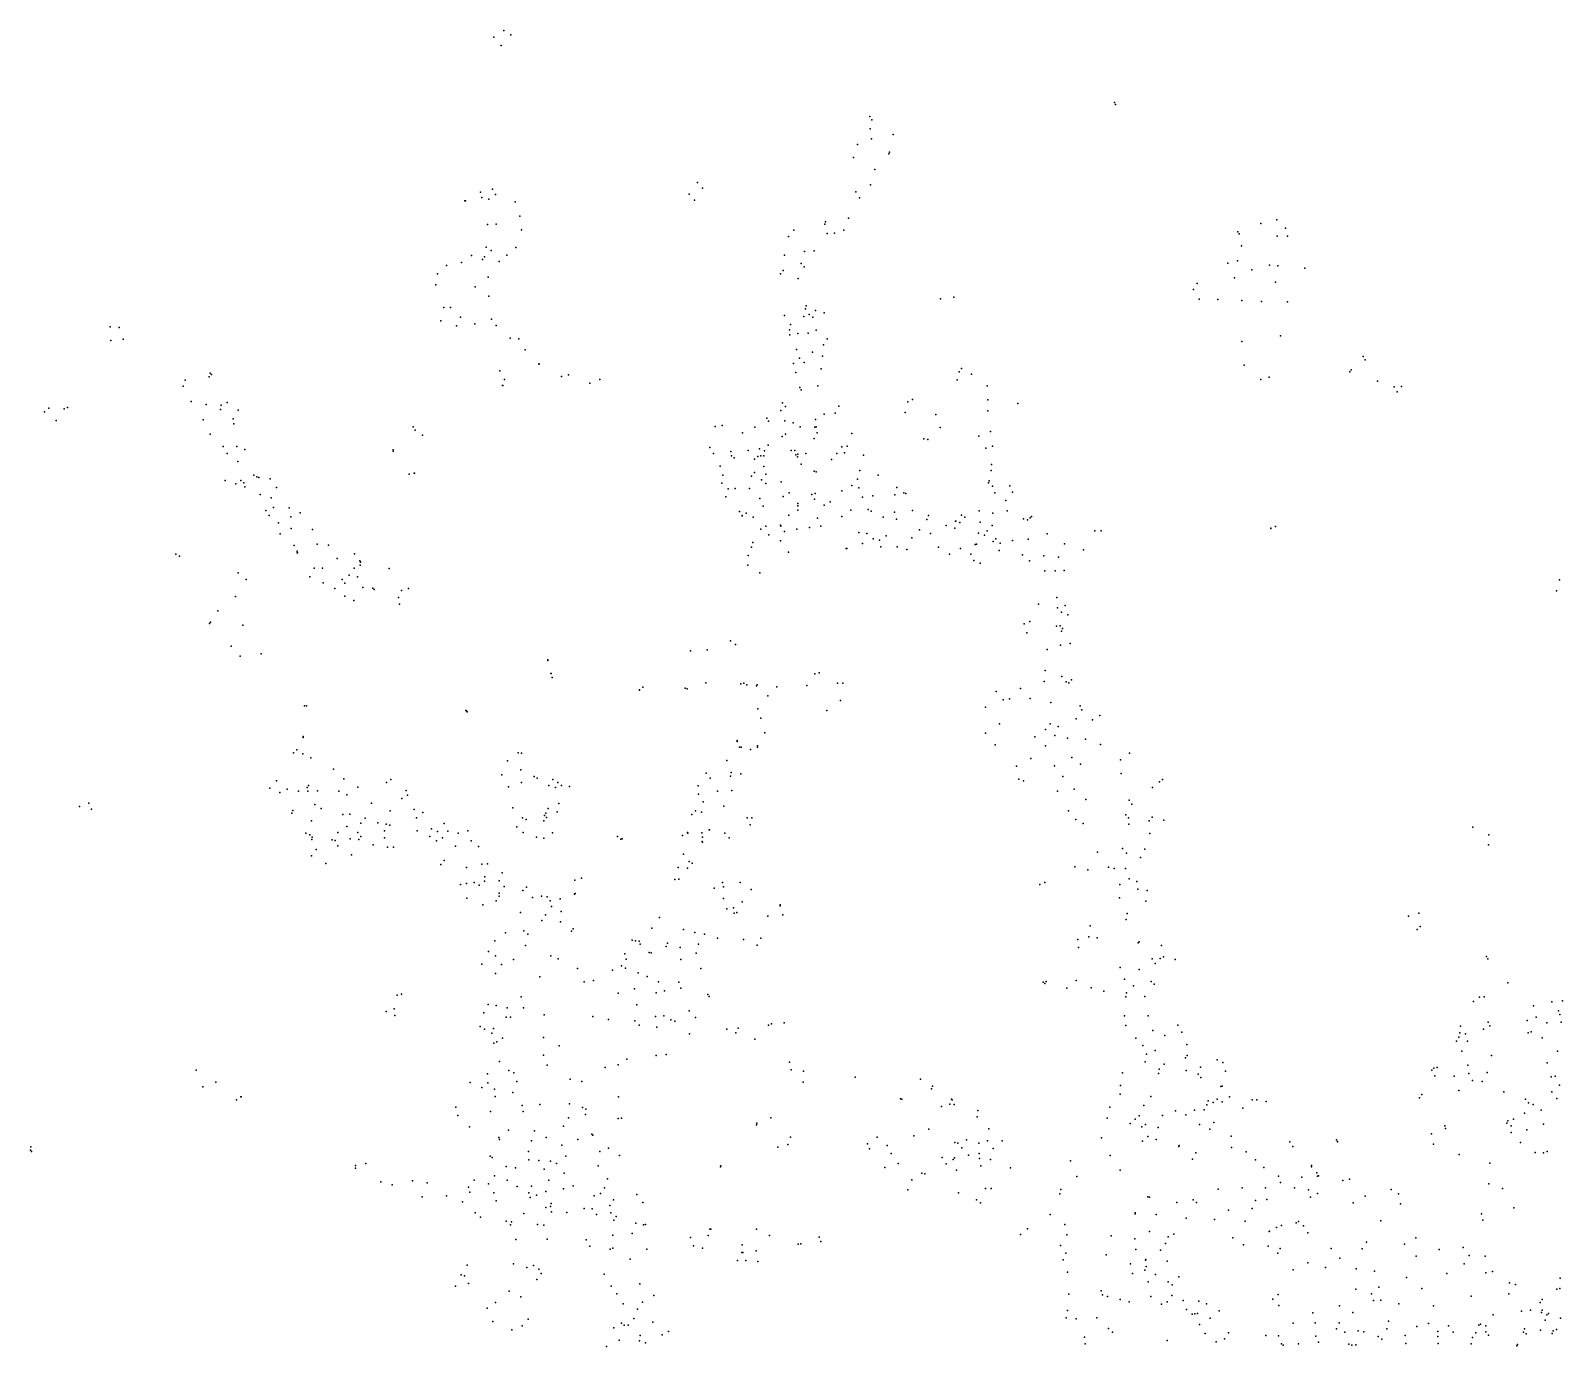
# Model space of a CAD drawing. Header units: millimetres. Extents: x -60275265 to 22802890, y -38578442 to 24337084.
# Drawn here: x 7301622 to 12419622, y -8991304 to -4596304 of the extents above; entities that cross this region are included whole.
import ezdxf

# ---------------------------------------------------------------- set-up
doc = ezdxf.new("R2010")
doc.units = ezdxf.units.MM
doc.header["$MEASUREMENT"] = 0
doc.layers.add('particles', color=7, linetype='Continuous', true_color=0x000000)

msp = doc.modelspace()

# ---------------------------------------------------------------- linework, layer by layer
at = {"layer": 'particles', "color": 93, "true_color": 0x67d435}
for p in [(8882622, -4596304), (8849622, -4618304), (8873622, -4646304), (8906622, -4610304), (10923622, -4836304), (10926622, -4843304), (10105622, -4883304), (10112622, -4894304), (10106622, -4924304), (10111622, -4957304), (10183622, -4943304), (10064622, -4976304), (10169622, -5008304), (10171622, -5002304), (10050622, -5020304), (10122622, -5060304), (9529622, -5103304), (10107622, -5111304), (8752622, -5165304), (8754622, -5164304), (8804622, -5135304), (8809622, -5153304), (8832622, -5159304), (8844622, -5126304), (8854622, -5143304), (8920622, -5168304), (9501622, -5142304), (9519622, -5162304), (9546622, -5122304), (10058622, -5134304), (10071622, -5155304), (8936622, -5216304), (8827622, -5244304), (8856622, -5242304), (8941622, -5261304), (9851622, -5263304), (9955622, -5242304), (9957622, -5235304), (10018622, -5262304), (10034622, -5222304), (11335622, -5268304), (11412622, -5240304), (11465622, -5228304), (11494622, -5256304), (8823622, -5319304), (8922622, -5320304), (9833622, -5284304), (9962622, -5274304), (9987622, -5273304), (11339622, -5275304), (11347622, -5315304), (11466622, -5283304), (11501622, -5282304), (8741622, -5370304), (8774622, -5347304), (8811622, -5360304), (8818622, -5352304), (8840622, -5330304), (8866622, -5367304), (8892622, -5346304), (9820622, -5346304), (9887622, -5334304), (9919622, -5332304), (11301622, -5373304), (11333622, -5365304), (8660622, -5408304), (8691622, -5381304), (8830622, -5420304), (9806622, -5408304), (9815622, -5397304), (9866622, -5424304), (9876622, -5374304), (9886622, -5385304), (11323622, -5422304), (11381622, -5395304), (11441622, -5379304), (11468622, -5382304), (11559622, -5389304), (8655622, -5445304), (8786622, -5452304), (11186622, -5461304), (11199622, -5441304), (11461622, -5436304), (8682622, -5521304), (8704622, -5521304), (8832622, -5483304), (9890622, -5525304), (9892622, -5515304), (10341622, -5492304), (10386622, -5486304), (11205622, -5493304), (11268622, -5494304), (11348622, -5497304), (11414622, -5501304), (11501622, -5502304), (8672622, -5565304), (8737622, -5553304), (8785622, -5575304), (8841622, -5560304), (9820622, -5547304), (9840622, -5578304), (9885622, -5551304), (9902622, -5544304), (9915622, -5553304), (9923622, -5531304), (9952622, -5539304), (7567622, -5585304), (7597622, -5588304), (7610622, -5627304), (8724622, -5582304), (8856622, -5581304), (8903622, -5623304), (8932622, -5626304), (9837622, -5595304), (9838622, -5612304), (9864622, -5608304), (9899622, -5606304), (9926622, -5597304), (9962622, -5625304), (11477622, -5616304), (7569622, -5631304), (8953622, -5662304), (9860622, -5661304), (9913622, -5670304), (9950622, -5646304), (11348622, -5634304), (8999622, -5709304), (9000622, -5710304), (9850622, -5708304), (9870622, -5690304), (9886622, -5705304), (9942622, -5726304), (9947622, -5683304), (10411622, -5725304), (11356622, -5713304), (11713622, -5729304), (11753622, -5685304), (11760622, -5696304), (7817622, -5764304), (7897622, -5752304), (7901622, -5740304), (7905622, -5745304), (8869622, -5732304), (8878622, -5781304), (8879622, -5781304), (8884622, -5761304), (8884622, -5761304), (9075622, -5751304), (9098622, -5746304), (9170622, -5774304), (9203622, -5761304), (9858622, -5738304), (9931622, -5782304), (10397622, -5762304), (10403622, -5736304), (10445622, -5743304), (10497622, -5782304), (11412622, -5761304), (11439622, -5753304), (11709622, -5736304), (11801622, -5767304), (7811622, -5784304), (9871622, -5788304), (9876622, -5796304), (10248622, -5828304), (10499622, -5829304), (11857622, -5786304), (11867622, -5802304), (11881622, -5785304), (7347622, -5869304), (7362622, -5857304), (7413622, -5859304), (7424622, -5855304), (7837622, -5835304), (7887622, -5845304), (7935622, -5862304), (7938622, -5847304), (7958622, -5838304), (7994622, -5864304), (9808622, -5865304), (9813622, -5839304), (9823622, -5852304), (9953622, -5877304), (9989622, -5874304), (10002622, -5850304), (10223622, -5871304), (10232622, -5836304), (10326622, -5878304), (10499622, -5866304), (10600622, -5841304), (7386622, -5898304), (7878622, -5896304), (7978622, -5893304), (7980622, -5909304), (8579622, -5919304), (8586622, -5931304), (9588622, -5918304), (9612622, -5915304), (9721622, -5920304), (9761622, -5891304), (9766622, -5900304), (9821622, -5899304), (9849622, -5906304), (9872622, -5919304), (9921622, -5920304), (9923622, -5895304), (9926622, -5919304), (10340622, -5922304), (10508622, -5935304), (7901622, -5944304), (7944622, -5985304), (7990622, -5985304), (8610622, -5947304), (9680622, -5940304), (9765622, -5981304), (9812622, -5952304), (9823622, -5944304), (9919622, -5958304), (9929622, -5940304), (10011622, -5986304), (10029622, -5984304), (10045622, -5942304), (10285622, -5959304), (10299622, -5962304), (10469622, -5951304), (10515622, -5984304), (7958622, -6009304), (7993622, -6035304), (8017622, -5995304), (8512622, -5996304), (8512622, -6001304), (9570622, -5988304), (9583622, -6009304), (9641622, -6002304), (9643622, -6016304), (9652622, -6023304), (9698622, -5999304), (9720622, -6027304), (9731622, -6018304), (9736622, -5993304), (9741622, -6016304), (9751622, -6016304), (9753622, -6000304), (9842622, -5998304), (9854622, -5999304), (9858622, -6013304), (9863622, -6020304), (9865622, -6011304), (9891622, -6008304), (9977622, -6028304), (9995622, -6008304), (10020622, -6006304), (10084622, -6014304), (10493622, -5991304), (8047622, -6081304), (8057622, -6086304), (8063622, -6089304), (8566622, -6078304), (8583622, -6074304), (8584622, -6074304), (9605622, -6051304), (9614622, -6081304), (9710622, -6084304), (9720622, -6072304), (9751622, -6052304), (9757622, -6077304), (9876622, -6044304), (9919622, -6068304), (9926622, -6070304), (10072622, -6065304), (10133622, -6081304), (10511622, -6065304), (10512622, -6045304), (7951622, -6099304), (7987622, -6110304), (8003622, -6099304), (8013622, -6106304), (8017622, -6120304), (8101622, -6093304), (8122622, -6122304), (9610622, -6108304), (9632622, -6126304), (9655622, -6125304), (9703622, -6125304), (9743622, -6096304), (9757622, -6109304), (9809622, -6103304), (9836622, -6140304), (10011622, -6133304), (10045622, -6115304), (10064622, -6094304), (10068622, -6123304), (10195622, -6122304), (10219622, -6140304), (10502622, -6107304), (10504622, -6100304), (10515622, -6118304), (10523622, -6140304), (10573622, -6117304), (10582622, -6138304), (8068622, -6146304), (8105622, -6157304), (8112622, -6189304), (8165622, -6190304), (9624622, -6153304), (9738622, -6159304), (9749622, -6184304), (9815622, -6152304), (9864622, -6183304), (9865622, -6175304), (9911622, -6145304), (9920622, -6161304), (9922622, -6142304), (9952622, -6181304), (9972622, -6170304), (10081622, -6154304), (10115622, -6150304), (10189622, -6147304), (10225622, -6142304), (10559622, -6165304), (8087622, -6199304), (8098622, -6216304), (8129622, -6240304), (8170622, -6220304), (8202622, -6207304), (9669622, -6202304), (9679622, -6216304), (9679622, -6217304), (9692622, -6208304), (9715622, -6221304), (9834622, -6215304), (9864622, -6198304), (9930622, -6224304), (10012622, -6219304), (10041622, -6198304), (10100622, -6196304), (10110622, -6201304), (10150622, -6221304), (10187622, -6205304), (10194622, -6228304), (10248622, -6199304), (10295622, -6229304), (10301622, -6216304), (10391622, -6234304), (10392622, -6235304), (10406622, -6239304), (10411622, -6214304), (10423622, -6221304), (10470622, -6200304), (10474622, -6238304), (10516622, -6208304), (10564622, -6200304), (10619622, -6227304), (10632622, -6230304), (10641622, -6223304), (10645622, -6219304), (8135622, -6277304), (8171622, -6259304), (8243622, -6262304), (9741622, -6261304), (9758622, -6251304), (9768622, -6280304), (9806622, -6248304), (9808622, -6251304), (9820622, -6269304), (9861622, -6261304), (9903622, -6256304), (9941622, -6251304), (10068622, -6272304), (10095622, -6276304), (10116622, -6293304), (10160622, -6284304), (10245622, -6290304), (10271622, -6264304), (10308622, -6276304), (10360622, -6249304), (10389622, -6258304), (10468622, -6275304), (10488622, -6281304), (10497622, -6267304), (10514622, -6249304), (10526622, -6293304), (10698622, -6277304), (10857622, -6267304), (10878622, -6267304), (11445622, -6258304), (11445622, -6259304), (11461622, -6252304), (7786622, -6345304), (8181622, -6316304), (8192622, -6335304), (8192622, -6340304), (8193622, -6340304), (8258622, -6311304), (8296622, -6315304), (8383622, -6344304), (9710622, -6321304), (9714622, -6306304), (9806622, -6300304), (9833622, -6338304), (10026622, -6326304), (10028622, -6326304), (10080622, -6309304), (10137622, -6298304), (10142622, -6320304), (10196622, -6320304), (10229622, -6329304), (10335622, -6321304), (10371622, -6345304), (10408622, -6326304), (10442622, -6345304), (10457622, -6313304), (10461622, -6311304), (10517622, -6302304), (10537622, -6333304), (10540622, -6308304), (10582622, -6299304), (10634622, -6295304), (10755622, -6310304), (10819622, -6330304), (7798622, -6351304), (7798622, -6351304), (8248622, -6391304), (8276622, -6392304), (8325622, -6359304), (8382622, -6392304), (8401622, -6367304), (8402622, -6382304), (8403622, -6371304), (8499622, -6393304), (9697622, -6381304), (9699622, -6349304), (10452622, -6366304), (10474622, -6375304), (10615622, -6347304), (10638622, -6367304), (10686622, -6350304), (10735622, -6355304), (7994622, -6407304), (7994622, -6407304), (8021622, -6429304), (8234622, -6421304), (8278622, -6440304), (8342622, -6429304), (8351622, -6442304), (8365622, -6415304), (8393622, -6420304), (9737622, -6407304), (10690622, -6401304), (10724622, -6400304), (10754622, -6399304), (10754622, -6399304), (12409622, -6431304), (7985622, -6486304), (8317622, -6459304), (8351622, -6485304), (8411622, -6456304), (8444622, -6458304), (8449622, -6463304), (8530622, -6490304), (8540622, -6466304), (8564622, -6459304), (10730622, -6490304), (12399622, -6467304), (12399622, -6467304), (7927622, -6534304), (8381622, -6500304), (8533622, -6512304), (10669622, -6512304), (10732622, -6524304), (10746622, -6539304), (10758622, -6516304), (10767622, -6547304), (7899622, -6576304), (7902622, -6572304), (8010622, -6582304), (10621622, -6577304), (10640622, -6570304), (10729622, -6585304), (10741622, -6584304), (10749622, -6593304), (7971622, -6652304), (9640622, -6634304), (9656622, -6647304), (10630622, -6607304), (10742622, -6649304), (10746622, -6602304), (10774622, -6643304), (8001622, -6686304), (8071622, -6678304), (9029622, -6698304), (9029622, -6700304), (9506622, -6668304), (9561622, -6664304), (10698622, -6663304), (9039622, -6743304), (9040622, -6743304), (9921622, -6745304), (9936622, -6741304), (10691622, -6733304), (10747622, -6753304), (9044622, -6757304), (9335622, -6798304), (9335622, -6799304), (9346622, -6789304), (9488622, -6792304), (9495622, -6795304), (9557622, -6775304), (9674622, -6778304), (9684622, -6776304), (9694622, -6781304), (9726622, -6785304), (9729622, -6781304), (9794622, -6788304), (9895622, -6783304), (9997622, -6776304), (10015622, -6776304), (10015622, -6776304), (10527622, -6804304), (10608622, -6794304), (10688622, -6770304), (10761622, -6771304), (10770622, -6775304), (10779622, -6765304), (8216622, -6851304), (8223622, -6851304), (9764622, -6818304), (10007622, -6834304), (10492622, -6856304), (10550622, -6831304), (10572622, -6828304), (10641622, -6827304), (10710622, -6840304), (10808622, -6851304), (8755622, -6867304), (8757622, -6868304), (8760622, -6871304), (9731622, -6861304), (9741622, -6893304), (9961622, -6867304), (10795622, -6895304), (10813622, -6865304), (10849622, -6898304), (10873622, -6884304), (8212622, -6954304), (8212622, -6954304), (8212622, -6957304), (9754622, -6942304), (10491622, -6943304), (10538622, -6911304), (10656622, -6955304), (10692622, -6930304), (10708622, -6911304), (10723622, -6951304), (10734622, -6920304), (10765622, -6959304), (8179622, -7008304), (8190622, -6998304), (8930622, -7008304), (8941622, -7009304), (9662622, -6967304), (9662622, -6970304), (9669622, -6990304), (9675622, -6989304), (9706622, -6997304), (9730622, -6985304), (9730622, -6989304), (10524622, -6982304), (10692622, -6985304), (10826622, -6963304), (10876622, -6981304), (10973622, -7010304), (8210622, -7012304), (8237622, -7025304), (8894622, -7035304), (9627622, -7034304), (10595622, -7053304), (10643622, -7027304), (10722622, -7052304), (10780622, -7024304), (10809622, -7046304), (10943622, -7032304), (8122622, -7102304), (8313622, -7063304), (8348622, -7095304), (8490622, -7108304), (8504622, -7097304), (8875622, -7082304), (8939622, -7065304), (8941622, -7107304), (8983622, -7087304), (8993622, -7093304), (9046622, -7097304), (9063622, -7108304), (9558622, -7076304), (9571622, -7093304), (9640622, -7086304), (9642622, -7074304), (9674622, -7079304), (10603622, -7096304), (10619622, -7102304), (10750622, -7087304), (10945622, -7077304), (11073622, -7105304), (11083622, -7098304), (8100622, -7126304), (8134622, -7141304), (8158622, -7130304), (8196622, -7136304), (8225622, -7124304), (8227622, -7137304), (8229622, -7117304), (8259622, -7135304), (8331622, -7136304), (8357622, -7149304), (8394622, -7123304), (8541622, -7161304), (8556622, -7134304), (8560622, -7150304), (8898622, -7122304), (9032622, -7117304), (9055622, -7124304), (9075622, -7118304), (9102622, -7121304), (9531622, -7119304), (9533622, -7146304), (9596622, -7136304), (9644622, -7134304), (10732622, -7137304), (10788622, -7130304), (10827622, -7164304), (11049622, -7124304), (7464622, -7188304), (7496622, -7176304), (7504622, -7197304), (8174622, -7210304), (8177622, -7201304), (8251622, -7181304), (8272622, -7194304), (8344622, -7214304), (8368622, -7213304), (8440622, -7176304), (8502622, -7202304), (8583622, -7198304), (8611622, -7208304), (8912622, -7192304), (9022622, -7210304), (9030622, -7194304), (9060622, -7206304), (9066622, -7178304), (9510622, -7214304), (9522622, -7202304), (9543622, -7207304), (9548622, -7172304), (9617622, -7186304), (10769622, -7202304), (10960622, -7216304), (10972622, -7167304), (10980622, -7180304), (8239622, -7235304), (8358622, -7255304), (8404622, -7243304), (8419622, -7227304), (8461622, -7242304), (8489622, -7247304), (8501622, -7250304), (8590622, -7225304), (8640622, -7262304), (8683622, -7245304), (8925622, -7256304), (8944622, -7225304), (8957622, -7231304), (9016622, -7236304), (9018622, -7218304), (9025622, -7224304), (9568622, -7266304), (9569622, -7266304), (9695622, -7225304), (9705622, -7249304), (9711622, -7225304), (10793622, -7231304), (10818622, -7244304), (10969622, -7225304), (10970622, -7247304), (11038622, -7235304), (11048622, -7223304), (11087622, -7233304), (12120622, -7257304), (8220622, -7277304), (8234622, -7282304), (8241622, -7298304), (8242622, -7290304), (8308622, -7299304), (8319622, -7301304), (8327622, -7274304), (8369622, -7296304), (8394622, -7275304), (8398622, -7298304), (8404622, -7288304), (8445622, -7316304), (8483622, -7269304), (8483622, -7292304), (8592622, -7269304), (8635622, -7288304), (8657622, -7302304), (8660622, -7271304), (8677622, -7292304), (8695622, -7270304), (8730622, -7277304), (8762622, -7269304), (8773622, -7302304), (8947622, -7274304), (8991622, -7290304), (9016622, -7294304), (9045622, -7276304), (9262622, -7288304), (9273622, -7297304), (9278622, -7296304), (9479622, -7285304), (9496622, -7275304), (9497622, -7277304), (9544622, -7276304), (9545622, -7305304), (9546622, -7290304), (9546622, -7307304), (9620622, -7277304), (9635622, -7292304), (11041622, -7278304), (12172622, -7316304), (12173622, -7282304), (8240622, -7353304), (8255622, -7331304), (8327622, -7319304), (8373622, -7349304), (8493622, -7324304), (8513622, -7324304), (8683622, -7368304), (8721622, -7320304), (8798622, -7321304), (9482622, -7347304), (10866622, -7340304), (10949622, -7328304), (10963622, -7343304), (11009622, -7358304), (11024622, -7330304), (8287622, -7378304), (8672622, -7381304), (8757622, -7391304), (8809622, -7380304), (8828622, -7379304), (8877622, -7409304), (9465622, -7391304), (9496622, -7394304), (9501622, -7371304), (9511622, -7377304), (10790622, -7389304), (10833622, -7399304), (10903622, -7390304), (10921622, -7395304), (10959622, -7395304), (8737622, -7448304), (8757622, -7445304), (8783622, -7442304), (8800622, -7451304), (8817622, -7437304), (8819622, -7423304), (8866622, -7436304), (8883622, -7455304), (8946622, -7468304), (8958622, -7457304), (9119622, -7434304), (9142622, -7427304), (9453622, -7432304), (9467622, -7430304), (9585622, -7461304), (9613622, -7441304), (9616622, -7456304), (9672622, -7442304), (9708622, -7465304), (10673622, -7448304), (10690622, -7441304), (10690622, -7441304), (10940622, -7448304), (10972622, -7429304), (10997622, -7438304), (11001622, -7464304), (11032622, -7468304), (8759622, -7494304), (8812622, -7516304), (8857622, -7503304), (8866622, -7487304), (8867622, -7477304), (8978622, -7492304), (9008622, -7487304), (9027622, -7489304), (9037622, -7503304), (9041622, -7522304), (9070622, -7496304), (9118622, -7481304), (9120622, -7478304), (9616622, -7495304), (9679622, -7506304), (9805622, -7516304), (9805622, -7519304), (10939622, -7493304), (11027622, -7504304), (8938622, -7542304), (9009622, -7568304), (9021622, -7549304), (9072622, -7573304), (9074622, -7538304), (9402622, -7558304), (9627622, -7530304), (9649622, -7526304), (9652622, -7544304), (9661622, -7542304), (9764622, -7554304), (9814622, -7550304), (10962622, -7565304), (10965622, -7545304), (11905622, -7554304), (11939622, -7544304), (8888622, -7610304), (8949622, -7603304), (8962622, -7614304), (9108622, -7604304), (9114622, -7596304), (9377622, -7594304), (9482622, -7598304), (9520622, -7609304), (9553622, -7614304), (10837622, -7623304), (10841622, -7586304), (11934622, -7598304), (11944622, -7588304), (8831622, -7672304), (8852622, -7636304), (8954622, -7652304), (9311622, -7634304), (9322622, -7636304), (9334622, -7638304), (9338622, -7648304), (9368622, -7675304), (9424622, -7655304), (9429622, -7644304), (9471622, -7659304), (9533622, -7648304), (9596622, -7628304), (9683622, -7632304), (9729622, -7651304), (9741622, -7627304), (10800622, -7632304), (10802622, -7659304), (10865622, -7626304), (11002622, -7643304), (11005622, -7640304), (11080622, -7652304), (8809622, -7714304), (8854622, -7686304), (8874622, -7715304), (8914622, -7699304), (9039622, -7687304), (9064622, -7696304), (9275622, -7720304), (9286622, -7680304), (9291622, -7698304), (9374622, -7677304), (9473622, -7699304), (9525622, -7678304), (10942622, -7726304), (11048622, -7696304), (11058622, -7712304), (11075622, -7695304), (11086622, -7690304), (11125622, -7699304), (12166622, -7689304), (12170622, -7696304), (8854622, -7745304), (9002622, -7757304), (9128622, -7729304), (9151622, -7773304), (9182622, -7769304), (9245622, -7734304), (9289622, -7728304), (9331622, -7743304), (9361622, -7755304), (9399622, -7773304), (9467622, -7774304), (9540622, -7729304), (10684622, -7775304), (10690622, -7779304), (10694622, -7772304), (10794622, -7769304), (10956622, -7764304), (11005622, -7732304), (11045622, -7772304), (12237622, -7777304), (8526622, -7818304), (8540622, -7815304), (8940622, -7824304), (9264622, -7811304), (9319622, -7797304), (9391622, -7810304), (9419622, -7803304), (9474622, -7795304), (9564622, -7816304), (9568622, -7822304), (10763622, -7794304), (10845622, -7793304), (10887622, -7805304), (10960622, -7824304), (10963622, -7810304), (10986622, -7787304), (11024622, -7822304), (11055622, -7781304), (12142622, -7825304), (12158622, -7824304), (8489622, -7872304), (8516622, -7863304), (8815622, -7877304), (8830622, -7849304), (8856622, -7852304), (8893622, -7860304), (8948622, -7860304), (9327622, -7850304), (9501622, -7870304), (12122622, -7839304), (12322622, -7853304), (12384622, -7840304), (12406622, -7870304), (12419622, -7837304), (8518622, -7886304), (8803622, -7922304), (8818622, -7932304), (8848622, -7929304), (8890622, -7891304), (8904622, -7891304), (9017622, -7884304), (9179622, -7889304), (9232622, -7899304), (9320622, -7904304), (9334622, -7918304), (9389622, -7889304), (9393622, -7925304), (9417622, -7887304), (9440622, -7900304), (9453622, -7905304), (9523622, -7892304), (9627622, -7932304), (9665622, -7928304), (9766622, -7918304), (9777622, -7914304), (9819622, -7910304), (10956622, -7887304), (10960622, -7919304), (11035622, -7887304), (11134622, -7918304), (12079622, -7921304), (12155622, -7932304), (12171622, -7908304), (12177622, -7920304), (12301622, -7903304), (12331622, -7891304), (12367622, -7910304), (12410622, -7882304), (12415622, -7908304), (8842622, -7945304), (8849622, -7978304), (8859622, -7974304), (8878622, -7961304), (9015622, -7959304), (9503622, -7947304), (9657622, -7944304), (9721622, -7965304), (10994622, -7962304), (11051622, -7936304), (11091622, -7953304), (11147622, -7941304), (11164622, -7983304), (12065622, -7972304), (12065622, -7972304), (12073622, -7958304), (12076622, -7944304), (12095622, -7947304), (12102622, -7972304), (12305622, -7944304), (12315622, -7940304), (12315622, -7940304), (12352622, -7960304), (9015622, -8018304), (9067622, -7987304), (9293622, -8032304), (9391622, -8019304), (9424622, -8016304), (11017622, -7986304), (11030622, -8015304), (11058622, -8003304), (11160622, -8027304), (11165622, -8019304), (11266622, -8034304), (12083622, -8005304), (12182622, -8019304), (12403622, -8005304), (7854622, -8068304), (8828622, -8081304), (8868622, -8040304), (8899622, -8069304), (8915622, -8077304), (9027622, -8052304), (9221622, -8060304), (9264622, -8051304), (9837622, -8042304), (9842622, -8067304), (9883622, -8072304), (10949622, -8077304), (11025622, -8041304), (11070622, -8079304), (11072622, -8065304), (11089622, -8048304), (11162622, -8069304), (11202622, -8082304), (11210622, -8058304), (11285622, -8043304), (11293622, -8072304), (11983622, -8068304), (11989622, -8062304), (12001622, -8060304), (12103622, -8052304), (12106622, -8079304), (12168622, -8076304), (12368622, -8044304), (7876622, -8124304), (7920622, -8109304), (8770622, -8110304), (8809622, -8126304), (8829622, -8111304), (8851622, -8132304), (8925622, -8106304), (9104622, -8099304), (9143622, -8106304), (9882622, -8108304), (10056622, -8092304), (10274622, -8098304), (10274622, -8098304), (10311622, -8131304), (10314622, -8122304), (10943622, -8120304), (11211622, -8093304), (11278622, -8123304), (11282622, -8122304), (11993622, -8087304), (12057622, -8089304), (12073622, -8136304), (12119622, -8103304), (12151622, -8106304), (12382622, -8091304), (12395622, -8089304), (12409622, -8119304), (7989622, -8167304), (8003622, -8157304), (8004622, -8158304), (8853622, -8156304), (8912622, -8143304), (8943622, -8187304), (9002622, -8183304), (9102622, -8181304), (9265622, -8157304), (10207622, -8164304), (10212622, -8165304), (10372622, -8182304), (10378622, -8165304), (10380622, -8167304), (10387622, -8183304), (10942622, -8149304), (11020622, -8187304), (11044622, -8156304), (11231622, -8184304), (11236622, -8171304), (11252622, -8176304), (11266622, -8165304), (11282622, -8174304), (11307622, -8158304), (11383622, -8167304), (11398622, -8168304), (11429622, -8173304), (11942622, -8161304), (11942622, -8161304), (11949622, -8150304), (12223622, -8141304), (12296622, -8165304), (12306622, -8178304), (12321622, -8183304), (12384622, -8141304), (12400622, -8163304), (8722622, -8192304), (8728622, -8220304), (8838622, -8207304), (8947622, -8207304), (9098622, -8228304), (9145622, -8193304), (9155622, -8216304), (9156622, -8199304), (9264622, -8230304), (9275622, -8229304), (9774622, -8228304), (10344622, -8190304), (10464622, -8224304), (10466622, -8203304), (10898622, -8229304), (10907622, -8192304), (10992622, -8232304), (11005622, -8221304), (11083622, -8220304), (11126622, -8204304), (11161622, -8218304), (11190622, -8202304), (11222622, -8201304), (11351622, -8195304), (12237622, -8238304), (12256622, -8232304), (12292622, -8212304), (12348622, -8202304), (8767622, -8258304), (8898622, -8269304), (8985622, -8271304), (9082622, -8256304), (9176622, -8282304), (9179622, -8286304), (9726622, -8251304), (9728622, -8246304), (10252622, -8288304), (10302622, -8265304), (10503622, -8264304), (10975622, -8247304), (11014622, -8258304), (11026622, -8250304), (11034622, -8290304), (11069622, -8260304), (11207622, -8250304), (11241622, -8265304), (11255622, -8243304), (11312622, -8289304), (11982622, -8281304), (12026622, -8254304), (12028622, -8263304), (12233622, -8246304), (12248622, -8254304), (12248622, -8277304), (12300622, -8268304), (12356622, -8249304), (7301622, -8336304), (7302622, -8325304), (7304622, -8340304), (8865622, -8293304), (8868622, -8300304), (8964622, -8340304), (8974622, -8304304), (9024622, -8293304), (9076622, -8319304), (9129622, -8300304), (9203622, -8340304), (9232622, -8329304), (9798622, -8326304), (9831622, -8317304), (9840622, -8292304), (10097622, -8315304), (10104622, -8331304), (10130622, -8292304), (10163622, -8320304), (10389622, -8310304), (10399622, -8312304), (10412622, -8328304), (10428622, -8301304), (10469622, -8312304), (10498622, -8305304), (10517622, -8330304), (10547622, -8304304), (10879622, -8295304), (11016622, -8306304), (11062622, -8300304), (11138622, -8323304), (11139622, -8320304), (11313622, -8327304), (11362622, -8341304), (11508622, -8308304), (11518622, -8323304), (11664622, -8301304), (11668622, -8307304), (11668622, -8308304), (11988622, -8316304), (12279622, -8310304), (12368622, -8340304), (8386622, -8387304), (8421622, -8380304), (8836622, -8356304), (8843622, -8360304), (8890622, -8390304), (8966622, -8368304), (8999622, -8370304), (9038622, -8372304), (9058622, -8380304), (9089622, -8356304), (9197622, -8388304), (9269622, -8353304), (9606622, -8391304), (9607622, -8388304), (9607622, -8388304), (10176622, -8347304), (10200622, -8380304), (10347622, -8360304), (10360622, -8381304), (10384622, -8367304), (10388622, -8361304), (10435622, -8352304), (10470622, -8347304), (10472622, -8364304), (10476622, -8388304), (10508622, -8367304), (10776622, -8371304), (10908622, -8354304), (11183622, -8366304), (11194622, -8344304), (11394622, -8368304), (11581622, -8387304), (11581622, -8391304), (12074622, -8350304), (12177622, -8379304), (12328622, -8343304), (12356622, -8344304), (8386622, -8396304), (8471622, -8441304), (8577622, -8438304), (8783622, -8436304), (8851622, -8421304), (8893622, -8436304), (8921622, -8395304), (9017622, -8399304), (9032622, -8436304), (9084622, -8412304), (9229622, -8431304), (10155622, -8394304), (10245622, -8435304), (10279622, -8413304), (10289622, -8415304), (10395622, -8402304), (10575622, -8395304), (10797622, -8424304), (10941622, -8402304), (11421622, -8394304), (11471622, -8423304), (11477622, -8444304), (11548622, -8426304), (11599622, -8411304), (11601622, -8423304), (11604622, -8421304), (11685622, -8437304), (11708622, -8433304), (8509622, -8452304), (8609622, -8492304), (8626622, -8445304), (8690622, -8488304), (8764622, -8459304), (8768622, -8476304), (8831622, -8448304), (8849622, -8478304), (8927622, -8457304), (8966622, -8478304), (8970622, -8494304), (8974622, -8456304), (8991622, -8486304), (9022622, -8474304), (9082622, -8465304), (9114622, -8455304), (9184622, -8488304), (9205622, -8480304), (9219622, -8462304), (9327622, -8484304), (10232622, -8468304), (10401622, -8478304), (10492622, -8464304), (10510622, -8464304), (10740622, -8481304), (10743622, -8467304), (11034622, -8491304), (11039622, -8493304), (11269622, -8466304), (11349622, -8462304), (11427622, -8461304), (11524622, -8462304), (11571622, -8468304), (11577622, -8493304), (11601622, -8480304), (11760622, -8489304), (11847622, -8467304), (11872622, -8482304), (12173622, -8448304), (12219622, -8464304), (8744622, -8508304), (8786622, -8545304), (8857622, -8505304), (9022622, -8527304), (9038622, -8524304), (9040622, -8514304), (9041622, -8542304), (9093622, -8544304), (9151622, -8531304), (9177622, -8532304), (9236622, -8521304), (9240622, -8545304), (9249622, -8502304), (9347622, -8511304), (10461622, -8501304), (10475622, -8512304), (10992622, -8545304), (11131622, -8511304), (11185622, -8501304), (11197622, -8510304), (11303622, -8536304), (11383622, -8530304), (11394622, -8504304), (11431622, -8500304), (11720622, -8512304), (11878622, -8515304), (12257622, -8528304), (8804622, -8559304), (8890622, -8573304), (8904622, -8585304), (8908622, -8575304), (8949622, -8547304), (8995622, -8584304), (9016622, -8586304), (9192622, -8550304), (9250622, -8570304), (9258622, -8557304), (9323622, -8580304), (9349622, -8585304), (9356622, -8584304), (10708622, -8550304), (10757622, -8584304), (10992622, -8548304), (11062622, -8550304), (11162622, -8563304), (11257622, -8567304), (11359622, -8573304), (11464622, -8594304), (11481622, -8587304), (11530622, -8578304), (11537622, -8574304), (11554622, -8588304), (11812622, -8572304), (12149622, -8548304), (12153622, -8569304), (8922622, -8634304), (9027622, -8633304), (9157622, -8635304), (9246622, -8620304), (9311622, -8614304), (9506622, -8627304), (9565622, -8621304), (9570622, -8600304), (9574622, -8599304), (9726622, -8600304), (9770622, -8621304), (9875622, -8649304), (9936622, -8626304), (9941622, -8641304), (10608622, -8617304), (10608622, -8617304), (10632622, -8598304), (10763622, -8619304), (10911622, -8622304), (10911622, -8622304), (10990622, -8632304), (11040622, -8607304), (11093622, -8647304), (11102622, -8625304), (11121622, -8616304), (11318622, -8628304), (11439622, -8607304), (11440622, -8606304), (11569622, -8612304), (11765622, -8643304), (11929622, -8628304), (9170622, -8656304), (9237622, -8666304), (9246622, -8663304), (9304622, -8700304), (9360622, -8666304), (9360622, -8666304), (9516622, -8655304), (9546622, -8663304), (9677622, -8678304), (9678622, -8652304), (9681622, -8677304), (9725622, -8672304), (9866622, -8650304), (10742622, -8654304), (10760622, -8680304), (10895622, -8685304), (10895622, -8685304), (10994622, -8667304), (11076622, -8670304), (11354622, -8652304), (11436622, -8656304), (11468622, -8680304), (11476622, -8664304), (11646622, -8664304), (11676622, -8696304), (11750622, -8665304), (11892622, -8650304), (11931622, -8690304), (12007622, -8667304), (12088622, -8661304), (12108622, -8687304), (12161622, -8690304), (8760622, -8720304), (8914622, -8715304), (8959622, -8728304), (8981622, -8721304), (8999622, -8733304), (9007622, -8748304), (9217622, -8750304), (9663622, -8704304), (9691622, -8704304), (9731622, -8707304), (10751622, -8702304), (10765622, -8743304), (10976622, -8715304), (10983622, -8748304), (11024622, -8736304), (11026622, -8703304), (11027622, -8701304), (11028622, -8724304), (11060622, -8751304), (11099622, -8706304), (11519622, -8735304), (11568622, -8712304), (11628622, -8728304), (11730622, -8732304), (11791622, -8740304), (12033622, -8748304), (12091622, -8715304), (12163622, -8745304), (12186622, -8741304), (8721622, -8790304), (8740622, -8752304), (8751622, -8755304), (8764622, -8781304), (8992622, -8768304), (9241622, -8790304), (9337622, -8782304), (11035622, -8775304), (11102622, -8776304), (11115622, -8786304), (11137622, -8759304), (11729622, -8800304), (11806622, -8793304), (11898622, -8761304), (11949622, -8798304), (12242622, -8779304), (12262622, -8784304), (12400622, -8800304), (12411622, -8798304), (12412622, -8763304), (8854622, -8844304), (8900622, -8807304), (8939622, -8826304), (9260622, -8816304), (9281622, -8849304), (9345622, -8843304), (9383622, -8821304), (10770622, -8817304), (10878622, -8805304), (10883622, -8819304), (10899622, -8825304), (10942622, -8835304), (10972622, -8842304), (11044622, -8824304), (11080622, -8850304), (11099622, -8842304), (11114622, -8821304), (11152622, -8838304), (11204622, -8840304), (11230622, -8849304), (11452622, -8833304), (11469622, -8818304), (11781622, -8815304), (11788622, -8838304), (11813622, -8837304), (11873622, -8849304), (12114622, -8823304), (12240622, -8816304), (12345622, -8845304), (12352622, -8834304), (8826622, -8863304), (8963622, -8900304), (9316622, -8898304), (9329622, -8867304), (10761622, -8896304), (10766622, -8871304), (10794622, -8899304), (10864622, -8896304), (11163622, -8868304), (11182622, -8883304), (11191622, -8882304), (11200622, -8881304), (11242622, -8897304), (11272622, -8872304), (11472622, -8854304), (11585622, -8879304), (11674622, -8856304), (11719622, -8878304), (11988622, -8856304), (12188622, -8886304), (12283622, -8873304), (12312622, -8870304), (12349622, -8878304), (12351622, -8870304), (12361622, -8903304), (12367622, -8886304), (12373622, -8881304), (12413622, -8897304), (8845622, -8908304), (8909622, -8936304), (8943622, -8922304), (9250622, -8929304), (9275622, -8914304), (9284622, -8920304), (9298622, -8920304), (9338622, -8955304), (9380622, -8910304), (9411622, -8953304), (9432622, -8941304), (10903622, -8931304), (10916622, -8944304), (11207622, -8918304), (11225622, -8948304), (11303622, -8946304), (11428622, -8955304), (11471622, -8956304), (11519622, -8913304), (11593622, -8912304), (11664622, -8933304), (11673622, -8912304), (11692622, -8944304), (11737622, -8939304), (11756622, -8942304), (11832622, -8932304), (11838622, -8907304), (11894622, -8955304), (11933622, -8925304), (11972622, -8915304), (12003622, -8941304), (12038622, -8922304), (12054622, -8944304), (12130622, -8946304), (12140622, -8920304), (12146622, -8917304), (12163622, -8923304), (12163622, -8942304), (12172622, -8954304), (12289622, -8944304), (12292622, -8932304), (12298622, -8949304), (12346622, -8937304), (12385622, -8948304), (12388622, -8939304), (12399622, -8935304), (9225622, -8991304), (9268622, -8970304), (9335622, -8972304), (9355622, -8979304), (10822622, -8960304), (10825622, -8983304), (11098622, -8971304), (11262622, -8976304), (11290622, -8966304), (11480622, -8983304), (11486622, -8987304), (11537622, -8983304), (11595622, -8957304), (11604622, -8977304), (11706622, -8984304), (11715622, -8987304), (11729622, -8986304), (11803622, -8958304), (11816622, -8967304), (11896622, -8981304), (12003622, -8958304), (12004622, -8982304), (12114622, -8983304), (12119622, -8961304), (12267622, -8989304), (12269622, -8985304)]:
    msp.add_point(p, dxfattribs=at)

doc.saveas('drawing.dxf')
